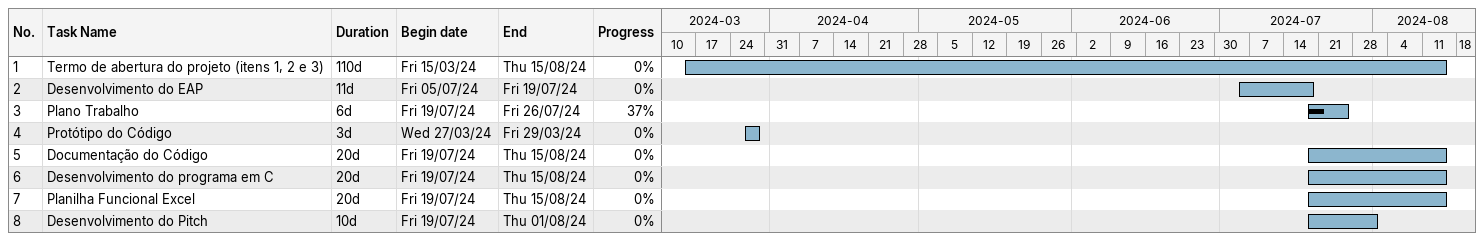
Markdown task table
| ID | Task | Duration | Start | Finish | % complete |
|---|---|---|---|---|---|
| 1 | Termo de abertura do projeto (itens 1, 2 e 3) | 110d | 2024-03-15 | 2024-08-15 | 0 |
| 2 | Desenvolvimento do EAP | 11d | 2024-07-05 | 2024-07-19 | 0 |
| 3 | Plano Trabalho | 6d | 2024-07-19 | 2024-07-26 | 37 |
| 4 | Protótipo do Código | 3d | 2024-03-27 | 2024-03-29 | 0 |
| 5 | Documentação do Código | 20d | 2024-07-19 | 2024-08-15 | 0 |
| 6 | Desenvolvimento do programa em C | 20d | 2024-07-19 | 2024-08-15 | 0 |
| 7 | Planilha Funcional Excel | 20d | 2024-07-19 | 2024-08-15 | 0 |
| 8 | Desenvolvimento do Pitch | 10d | 2024-07-19 | 2024-08-01 | 0 |
